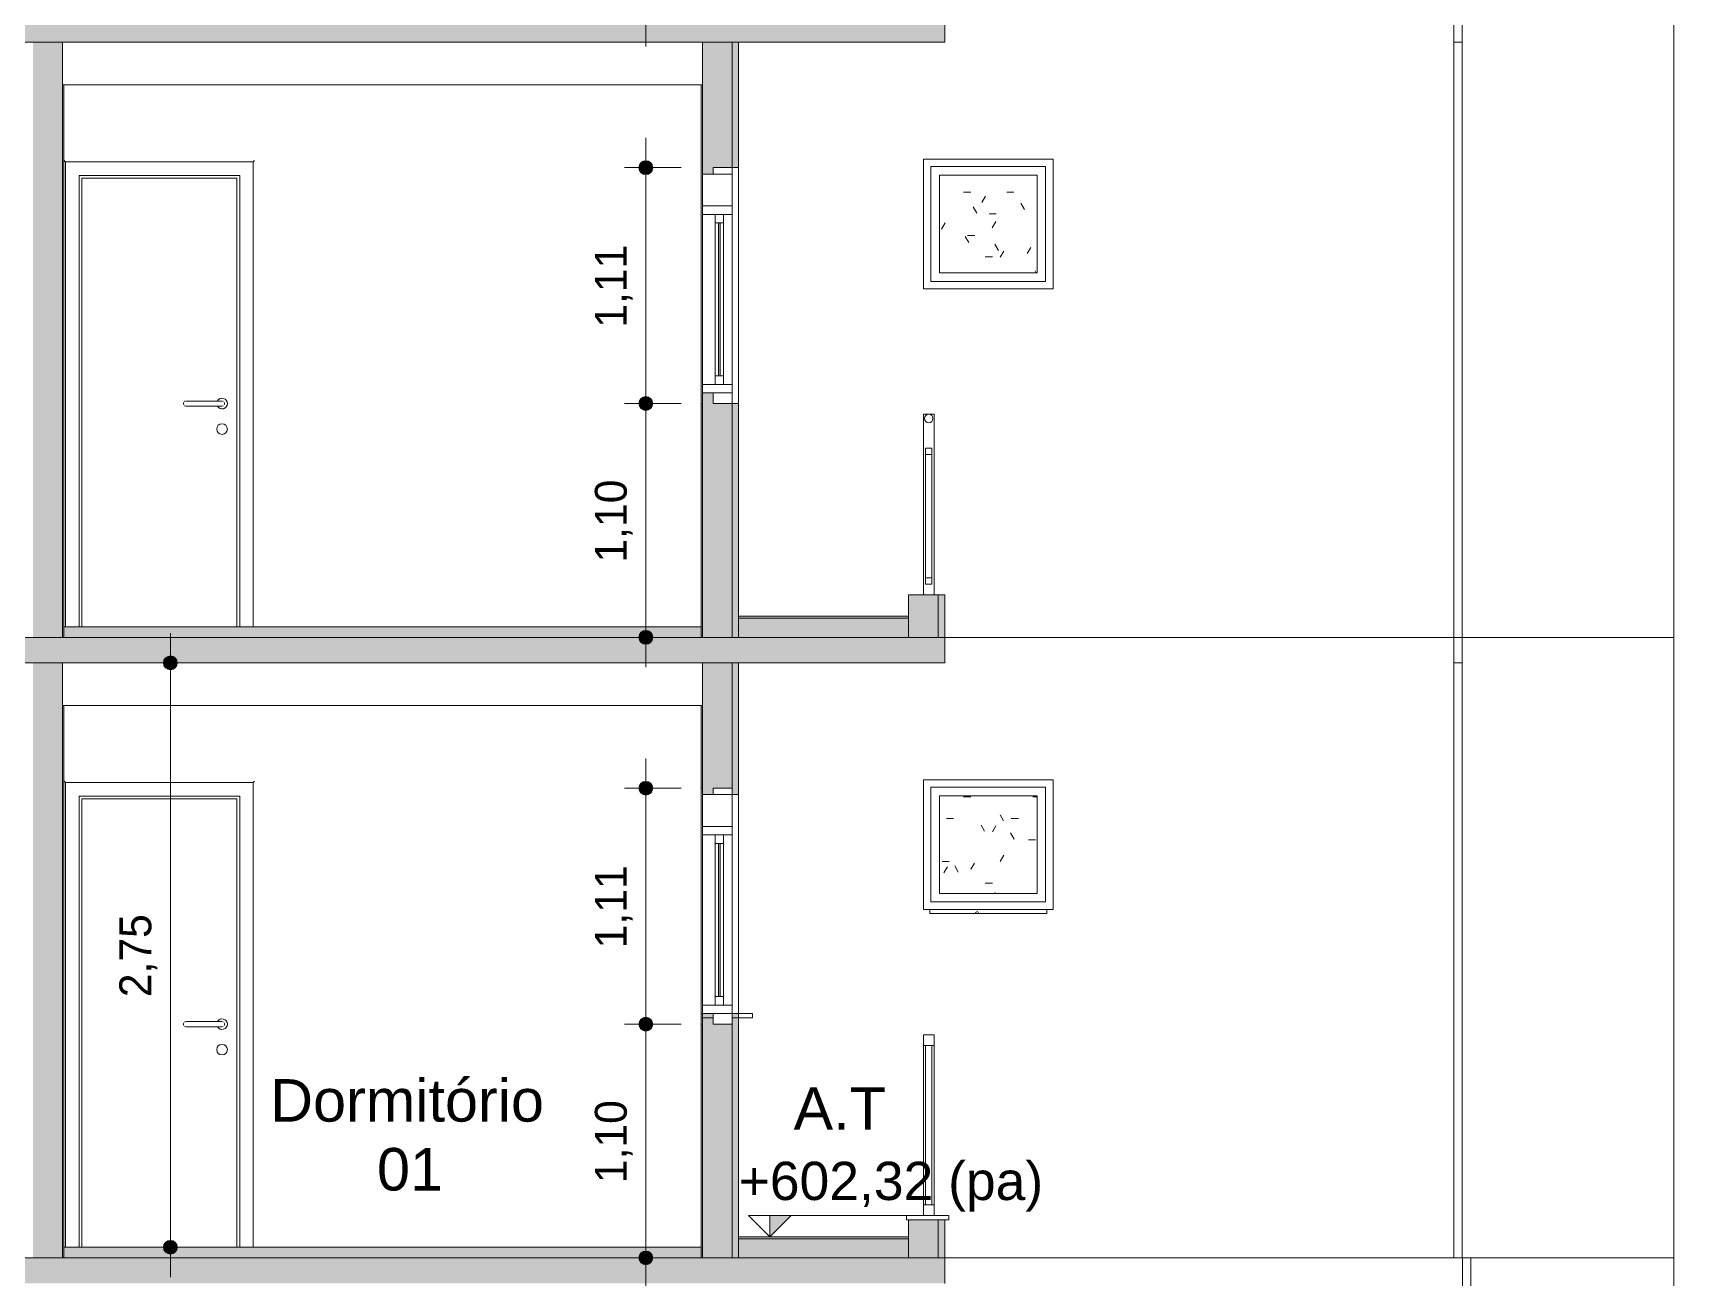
# Model space of a CAD drawing. Header units: metres. Extents: x -96 to 123, y 1 to 648.
# Drawn here: x 85.55 to 93.29, y 602.12 to 607.98 of the extents above; entities that cross this region are included whole.
import ezdxf

# ---------------------------------------------------------------- set-up
doc = ezdxf.new("R2010")
doc.units = ezdxf.units.M
doc.linetypes.add('_Tracejado longo', pattern=[0.014288, 0.009525, -0.004763])
for name, color, linetype, lineweight in [('A-ANNO-DIMS', 7, 'Continuous', 5), ('A-ANNO-DIMS-100', 7, 'Continuous', 5), ('A-AREA-IDEN', 7, 'Continuous', 5), ('A-DETL', 7, 'Continuous', 5), ('A-DETL-GENF', 7, 'Continuous', 5), ('A-DOOR', 7, 'Continuous', 5), ('A-DOOR-FRAM', 7, 'Continuous', 5), ('A-FLOR-CASE', 7, 'Continuous', 5), ('A-FLOR-HRAL', 7, 'Continuous', 5), ('A-FLOR-LEVL', 7, 'Continuous', 5), ('A-FLOR-OTLN', 7, 'Continuous', 5), ('A-FLOR-PATT', 7, 'Continuous', 20), ('A-GLAZ', 7, 'Continuous', 5), ('A-GLAZ-FRAM', 7, 'Continuous', 5), ('A-GLAZ-GLAS', 7, 'Continuous', 5), ('A-WALL', 7, 'Continuous', 5), ('A-WALL-MBNI', 7, 'Continuous', 5), ('A-WALL-PATT', 7, 'Continuous', 20)]:
    doc.layers.add(name, color=color, linetype=linetype, lineweight=lineweight)
doc.styles.add('Arial_1', font='arial.ttf', dxfattribs={"height": 0.2})
doc.styles.add('Arial_2', font='arial.ttf', dxfattribs={"height": 0.18})
doc.styles.add('Century Gothic', font='GOTHIC.TTF', dxfattribs={"height": 0.15})
doc.dimstyles.new('PAA_-_Cota_com_linha_-_metros', dxfattribs={"dimscale": 0.3048, "dimtxt": 0.156625, "dimasz": 0.853018, "dimexe": 0.328084, "dimexo": 0.328084, "dimgap": 0.131234, "dimtad": 1, "dimrnd": 0.01, "dimzin": 0, "dimdsep": 46, "dimtxsty": 'Century Gothic', "dimblk1": 'DOTSMALL', "dimblk2": 'DOTSMALL', "dimsah": 1, "dimcen": 0.09, "dimdle": 0.459318, "dimazin": 0, "dimtfac": 1, "dimtdec": 4, "dimtix": 1, "dimtmove": 0, "dimatfit": 3, "dimfxl": 1, "dimtvp": 1, "dimtolj": 1, "dimtzin": 0, "dimarcsym": 2})
pattern_1 = [(0, (-24.57, 320.824), (0.4064, 0.1016), [0.03353, -0.27127, 0.03353, -0.27127, -1.626]), (0, (-24.57, 320.824), (0.4064, 0.1016), [-0.6096, 0.03353, -0.57607, 0.03353, -0.27127, -0.7112]), (0, (-24.57, 320.824), (0.4064, 0.1016), [-1.524, 0.03353, -0.16967, 0.03353, -0.47447]), (120, (-24.417, 320.875), (-0.29118818, 0.301152724), [0.03353, -0.27127, 0.03353, -0.27127, -1.626]), (120, (-24.417, 320.875), (-0.29118818, 0.301152724), [-0.6096, 0.03353, -0.57607, 0.03353, -0.27127, -0.7112]), (120, (-24.417, 320.875), (-0.29118818, 0.301152724), [-1.524, 0.03353, -0.16967, 0.03353, -0.47447]), (240, (-24.367, 321.078), (-0.11521182, -0.402752724), [0.03353, -0.27127, 0.03353, -0.27127, -1.626]), (240, (-24.367, 321.078), (-0.11521182, -0.402752724), [-0.6096, 0.03353, -0.57607, 0.03353, -0.27127, -0.7112]), (240, (-24.367, 321.078), (-0.11521182, -0.402752724), [-1.524, 0.03353, -0.16967, 0.03353, -0.47447])]

# ---------------------------------------------------------------- blocks, each defined once
blk = doc.blocks.new('LUC-ARQ-001-MOD-EMB_rvt-3-Section 3')
at = {"layer": 'A-WALL'}
for p, q in [((-7.3882, 602.22), (-9.8233, 602.22)), ((-7.3882, 599.3), (-7.3882, 602.22)), ((-6.4232, 602.22), (-7.3482, 602.22)), ((-7.3482, 602.22), (-7.3482, 599.3)), ((-6.4232, 602.22), (-6.3932, 602.22)), ((-6.3932, 602.22), (-6.3932, 599.3))]:
    blk.add_line(p, q, dxfattribs=at)
blk = doc.blocks.new('Janela maxim-ar 1 painel - 61 x 61-V210-Section 3')
at = {"layer": 'A-GLAZ-FRAM', "true_color": 0x808080}
h = blk.add_hatch(dxfattribs=at)
h.set_pattern_fill('FP_15', color=8, style=0, pattern_type=2)
h.set_pattern_definition(pattern_1)
h.paths.add_polyline_path([(-9.8493, 603.935), (-9.3893, 603.935), (-9.3893, 604.395), (-9.8493, 604.395), (-9.8493, 603.9398)])
at = {"layer": 'A-GLAZ-FRAM'}
for p, q in [((-9.8893, 604.435), (-9.8893, 603.895)), ((-9.8893, 604.435), (-9.3493, 604.435)), ((-9.3493, 603.895), (-9.3493, 604.435)), ((-9.8493, 603.935), (-9.8493, 604.395)), ((-9.8493, 604.395), (-9.3893, 604.395)), ((-9.3893, 604.395), (-9.3893, 603.935)), ((-9.8893, 603.895), (-9.3493, 603.895)), ((-9.3893, 603.935), (-9.8493, 603.935))]:
    blk.add_line(p, q, dxfattribs=at)
blk = doc.blocks.new('xok - janela de correr multipla com persiana - 121 x 111-2998288-Section 3')
at = {"layer": 'A-GLAZ', "true_color": 0xe6e6e6}
blk.add_hatch(color=254, dxfattribs=at).paths.add_polyline_path([(-10.8803, 603.45), (-10.8803, 604.17), (-10.8883, 604.17), (-10.8883, 603.45)])
at = {"layer": 'A-GLAZ'}
for p, q in [((-10.9143, 604.43), (-10.9143, 604.4)), ((-10.8243, 604.43), (-10.9143, 604.43)), ((-10.8243, 604.4), (-10.8243, 604.43)), ((-10.9143, 604.4), (-10.8243, 604.4)), ((-10.9143, 603.37), (-10.9143, 603.32)), ((-10.8243, 603.37), (-10.9143, 603.37)), ((-10.8243, 603.32), (-10.8243, 603.37)), ((-10.9143, 603.32), (-10.8243, 603.32))]:
    blk.add_line(p, q, dxfattribs=at)
at = {"layer": 'A-GLAZ-FRAM'}
for p, q in [((-10.9143, 604.4), (-10.9643, 604.4)), ((-10.9643, 604.4), (-10.9643, 604.25)), ((-10.8243, 604.25), (-10.8243, 604.4)), ((-10.8243, 604.25), (-10.9643, 604.25)), ((-10.9643, 604.25), (-10.9643, 604.21)), ((-10.9643, 604.25), (-10.8243, 604.25)), ((-10.9643, 604.21), (-10.8243, 604.21)), ((-10.9643, 604.21), (-10.9643, 603.41)), ((-10.8643, 604.21), (-10.9043, 604.21)), ((-10.9043, 604.21), (-10.9043, 604.17)), ((-10.8643, 604.17), (-10.8643, 604.21)), ((-10.8243, 604.21), (-10.8243, 604.25)), ((-10.8243, 604.21), (-10.8243, 603.41)), ((-10.9043, 604.17), (-10.8643, 604.17)), ((-10.9043, 603.45), (-10.9043, 604.17)), ((-10.8643, 604.17), (-10.8643, 603.45)), ((-10.8643, 603.45), (-10.9043, 603.45)), ((-10.9043, 603.45), (-10.9043, 603.41)), ((-10.8643, 603.41), (-10.8643, 603.45)), ((-10.8243, 603.41), (-10.9643, 603.41)), ((-10.9643, 603.41), (-10.9643, 603.37)), ((-10.9643, 603.37), (-10.9143, 603.37)), ((-10.9043, 603.41), (-10.8643, 603.41)), ((-10.8243, 603.37), (-10.8243, 603.41))]:
    blk.add_line(p, q, dxfattribs=at)
at = {"layer": 'A-GLAZ-GLAS'}
for p, q in [((-10.8803, 604.17), (-10.8883, 604.17)), ((-10.8883, 604.17), (-10.8883, 603.45)), ((-10.8803, 603.45), (-10.8803, 604.17)), ((-10.8883, 603.45), (-10.8803, 603.45))]:
    blk.add_line(p, q, dxfattribs=at)
blk = doc.blocks.new('Porta Abrir Madeira - 72 x 215-2163918-Section 3')
at = {"layer": 'A-DOOR'}
for p, q in [((-13.9613, 604.457), (-13.9673, 604.463)), ((-13.0773, 604.457), (-13.9613, 604.457)), ((-13.9613, 602.27), (-13.9613, 604.457)), ((-13.0713, 604.463), (-13.0773, 604.457)), ((-13.0773, 602.27), (-13.0773, 604.457)), ((-13.8973, 602.27), (-13.8973, 604.393)), ((-13.8973, 604.393), (-13.1413, 604.393)), ((-13.8843, 604.38), (-13.1543, 604.38)), ((-13.8843, 604.38), (-13.8843, 602.27)), ((-13.1543, 604.38), (-13.1543, 602.27)), ((-13.1413, 604.393), (-13.1413, 602.27)), ((-13.2393, 603.332), (-13.3793, 603.332)), ((-13.3793, 603.308), (-13.2393, 603.308))]:
    blk.add_line(p, q, dxfattribs=at)
at = {"layer": 'A-DOOR', "flags": 128}
for points in [[(-13.3793, 603.332), (-13.3799, 603.332), (-13.3805, 603.332), (-13.3811, 603.332), (-13.3817, 603.332), (-13.3823, 603.332), (-13.3829, 603.332), (-13.3835, 603.332), (-13.3841, 603.332), (-13.3846, 603.332), (-13.3852, 603.332), (-13.3857, 603.332), (-13.3863, 603.332), (-13.3868, 603.332), (-13.3873, 603.332), (-13.3878, 603.332), (-13.3883, 603.332), (-13.3888, 603.332), (-13.3892, 603.332), (-13.3897, 603.332), (-13.3901, 603.332), (-13.3905, 603.332), (-13.3909, 603.332), (-13.3913, 603.332), (-13.3916, 603.332), (-13.392, 603.332), (-13.3923, 603.332), (-13.3926, 603.332), (-13.3929, 603.332), (-13.3931, 603.332), (-13.3933, 603.332), (-13.3935, 603.332), (-13.3937, 603.332), (-13.3939, 603.332), (-13.394, 603.332), (-13.3941, 603.332), (-13.3942, 603.332), (-13.3943, 603.332), (-13.3943, 603.332), (-13.3943, 603.332)], [(-13.3943, 603.308), (-13.3943, 603.308), (-13.3943, 603.308), (-13.3942, 603.308), (-13.3942, 603.308), (-13.394, 603.308), (-13.3939, 603.308), (-13.3938, 603.308), (-13.3936, 603.308), (-13.3934, 603.308), (-13.3932, 603.308), (-13.3929, 603.308), (-13.3927, 603.308), (-13.3924, 603.308), (-13.3921, 603.308), (-13.3917, 603.308), (-13.3914, 603.308), (-13.391, 603.308), (-13.3906, 603.308), (-13.3902, 603.308), (-13.3898, 603.308), (-13.3894, 603.308), (-13.3889, 603.308), (-13.3884, 603.308), (-13.388, 603.308), (-13.3875, 603.308), (-13.3869, 603.308), (-13.3864, 603.308), (-13.3859, 603.308), (-13.3853, 603.308), (-13.3848, 603.308), (-13.3842, 603.308), (-13.3836, 603.308), (-13.3831, 603.308), (-13.3825, 603.308), (-13.3819, 603.308), (-13.3813, 603.308), (-13.3807, 603.308), (-13.3801, 603.308), (-13.3795, 603.308), (-13.3793, 603.308)], [(-13.2243, 603.332), (-13.2244, 603.332), (-13.2244, 603.332), (-13.2245, 603.332), (-13.2245, 603.332), (-13.2246, 603.332), (-13.2248, 603.332), (-13.2249, 603.332), (-13.2251, 603.332), (-13.2253, 603.332), (-13.2255, 603.332), (-13.2258, 603.332), (-13.226, 603.332), (-13.2263, 603.332), (-13.2266, 603.332), (-13.227, 603.332), (-13.2273, 603.332), (-13.2277, 603.332), (-13.2281, 603.332), (-13.2285, 603.332), (-13.2289, 603.332), (-13.2293, 603.332), (-13.2298, 603.332), (-13.2303, 603.332), (-13.2307, 603.332), (-13.2312, 603.332), (-13.2318, 603.332), (-13.2323, 603.332), (-13.2328, 603.332), (-13.2334, 603.332), (-13.2339, 603.332), (-13.2345, 603.332), (-13.235, 603.332), (-13.2356, 603.332), (-13.2362, 603.332), (-13.2368, 603.332), (-13.2374, 603.332), (-13.238, 603.332), (-13.2386, 603.332), (-13.2392, 603.332), (-13.2393, 603.332)], [(-13.2393, 603.308), (-13.2387, 603.308), (-13.2381, 603.308), (-13.2376, 603.308), (-13.237, 603.308), (-13.2364, 603.308), (-13.2358, 603.308), (-13.2352, 603.308), (-13.2346, 603.308), (-13.2341, 603.308), (-13.2335, 603.308), (-13.233, 603.308), (-13.2324, 603.308), (-13.2319, 603.308), (-13.2314, 603.308), (-13.2309, 603.308), (-13.2304, 603.308), (-13.2299, 603.308), (-13.2295, 603.308), (-13.229, 603.308), (-13.2286, 603.308), (-13.2282, 603.308), (-13.2278, 603.308), (-13.2274, 603.308), (-13.2271, 603.308), (-13.2267, 603.308), (-13.2264, 603.308), (-13.2261, 603.308), (-13.2258, 603.308), (-13.2256, 603.308), (-13.2254, 603.308), (-13.2252, 603.308), (-13.225, 603.308), (-13.2248, 603.308), (-13.2247, 603.308), (-13.2246, 603.308), (-13.2245, 603.308), (-13.2244, 603.308), (-13.2244, 603.308), (-13.2243, 603.308)]]:
    blk.add_lwpolyline(points, dxfattribs=at)
at = {"layer": 'A-DOOR'}
for centre, radius, start, end in [((-13.2243, 603.32), 0.025, 0, 150), ((-13.3943, 603.32), 0.012, 150, 180), ((-13.3943, 603.32), 0.012, 180, 210), ((-13.3943, 603.32), 0.012, 105, 120), ((-13.3943, 603.32), 0.012, 240, 255), ((-13.2243, 603.32), 0.025, 210, 0), ((-13.2243, 603.32), 0.012, 60, 75), ((-13.2243, 603.32), 0.012, 285, 300), ((-13.2243, 603.32), 0.012, 0, 30), ((-13.2243, 603.32), 0.012, 330, 0), ((-13.2243, 603.2), 0.025, 0, 180), ((-13.2243, 603.2), 0.025, 180, 0)]:
    blk.add_arc(centre, radius, start, end, dxfattribs=at)
at = {"layer": 'A-DOOR-FRAM'}
for p, q in [((-13.8843, 602.27), (-13.8843, 604.38)), ((-13.8843, 604.38), (-13.1543, 604.38)), ((-13.1543, 604.38), (-13.1543, 602.27))]:
    blk.add_line(p, q, dxfattribs=at)
blk = doc.blocks.new('Railing - 20mm-V215-Section 3')
at = {"layer": 'A-FLOR-HRAL'}
for p, q in [((-9.9243, 603.2701), (-9.8743, 603.2701)), ((-9.9243, 602.47), (-9.9243, 603.22)), ((-9.8743, 602.47), (-9.8743, 603.22))]:
    blk.add_line(p, q, dxfattribs=at)
blk = doc.blocks.new('Railing - 20mm-891507-Section 3')
at = {"layer": 'A-FLOR-HRAL'}
for p, q in [((-39.8032, 599.55), (-39.8032, 600.3)), ((-39.7732, 599.55), (-39.7732, 600.3))]:
    blk.add_line(p, q, dxfattribs=at)
blk = doc.blocks.new('Railing - Railing-2994068-Section 3')
at = {"layer": 'A-FLOR-HRAL'}
for p, q in [((-9.8743, 603.27), (-9.9243, 603.27)), ((-9.9243, 603.27), (-9.9243, 603.22)), ((-9.8743, 603.22), (-9.8743, 603.27)), ((-9.9243, 603.22), (-9.8743, 603.22)), ((-9.8743, 602.47), (-9.9243, 602.47)), ((-9.9243, 602.47), (-9.9243, 602.42)), ((-9.9243, 602.42), (-9.8743, 602.42)), ((-9.8743, 602.42), (-9.8743, 602.47))]:
    blk.add_line(p, q, dxfattribs=at)
blk.add_blockref('Railing - 20mm-V215-Section 3', (0, 0))
at = {"extrusion": (0, 0, -1), "zscale": -1}
blk.add_blockref('Railing - 20mm-891507-Section 3', (49.6875, 2.92), dxfattribs=at)
blk = doc.blocks.new('Janela maxim-ar 1 painel - 61 x 61-V233-Section 3')
at = {"layer": 'A-GLAZ-FRAM', "true_color": 0x808080}
h = blk.add_hatch(dxfattribs=at)
h.set_pattern_fill('FP_15', color=8, style=0, pattern_type=2)
h.set_pattern_definition(pattern_1)
h.paths.add_polyline_path([(-9.7643, 606.855), (-9.3893, 606.855), (-9.3893, 607.315), (-9.8493, 607.315), (-9.8493, 606.855)])
at = {"layer": 'A-GLAZ-FRAM'}
for p, q in [((-9.8893, 607.355), (-9.8893, 606.815)), ((-9.8893, 607.355), (-9.3493, 607.355)), ((-9.8493, 606.855), (-9.8493, 607.315)), ((-9.8493, 607.315), (-9.3893, 607.315)), ((-9.3893, 607.315), (-9.3893, 606.855)), ((-9.3493, 606.815), (-9.3493, 607.355)), ((-9.3893, 606.855), (-9.8493, 606.855)), ((-9.8893, 606.815), (-9.3493, 606.815))]:
    blk.add_line(p, q, dxfattribs=at)
blk = doc.blocks.new('Porta Abrir Madeira - 72 x 215-V235-Section 3')
at = {"layer": 'A-DOOR'}
for p, q in [((-13.9613, 607.377), (-13.9673, 607.383)), ((-13.0773, 607.377), (-13.9613, 607.377)), ((-13.9613, 605.19), (-13.9613, 607.377)), ((-13.0713, 607.383), (-13.0773, 607.377)), ((-13.0773, 605.19), (-13.0773, 607.377)), ((-13.8973, 605.19), (-13.8973, 607.313)), ((-13.8973, 607.313), (-13.1413, 607.313)), ((-13.8843, 607.3), (-13.1543, 607.3)), ((-13.8843, 607.3), (-13.8843, 605.19)), ((-13.1543, 607.3), (-13.1543, 605.19)), ((-13.1413, 607.313), (-13.1413, 605.19)), ((-13.2393, 606.252), (-13.3793, 606.252)), ((-13.3793, 606.228), (-13.2393, 606.228))]:
    blk.add_line(p, q, dxfattribs=at)
at = {"layer": 'A-DOOR', "flags": 128}
for points in [[(-13.3793, 606.252), (-13.3799, 606.252), (-13.3805, 606.252), (-13.3811, 606.252), (-13.3817, 606.252), (-13.3823, 606.252), (-13.3829, 606.252), (-13.3835, 606.252), (-13.3841, 606.252), (-13.3846, 606.252), (-13.3852, 606.252), (-13.3857, 606.252), (-13.3863, 606.252), (-13.3868, 606.252), (-13.3873, 606.252), (-13.3878, 606.252), (-13.3883, 606.252), (-13.3888, 606.252), (-13.3892, 606.252), (-13.3897, 606.252), (-13.3901, 606.252), (-13.3905, 606.252), (-13.3909, 606.252), (-13.3913, 606.252), (-13.3916, 606.252), (-13.392, 606.252), (-13.3923, 606.252), (-13.3926, 606.252), (-13.3929, 606.252), (-13.3931, 606.252), (-13.3933, 606.252), (-13.3935, 606.252), (-13.3937, 606.252), (-13.3939, 606.252), (-13.394, 606.252), (-13.3941, 606.252), (-13.3942, 606.252), (-13.3943, 606.252), (-13.3943, 606.252), (-13.3943, 606.252)], [(-13.3943, 606.228), (-13.3943, 606.228), (-13.3943, 606.228), (-13.3942, 606.228), (-13.3942, 606.228), (-13.394, 606.228), (-13.3939, 606.228), (-13.3938, 606.228), (-13.3936, 606.228), (-13.3934, 606.228), (-13.3932, 606.228), (-13.3929, 606.228), (-13.3927, 606.228), (-13.3924, 606.228), (-13.3921, 606.228), (-13.3917, 606.228), (-13.3914, 606.228), (-13.391, 606.228), (-13.3906, 606.228), (-13.3902, 606.228), (-13.3898, 606.228), (-13.3894, 606.228), (-13.3889, 606.228), (-13.3884, 606.228), (-13.388, 606.228), (-13.3875, 606.228), (-13.3869, 606.228), (-13.3864, 606.228), (-13.3859, 606.228), (-13.3853, 606.228), (-13.3848, 606.228), (-13.3842, 606.228), (-13.3836, 606.228), (-13.3831, 606.228), (-13.3825, 606.228), (-13.3819, 606.228), (-13.3813, 606.228), (-13.3807, 606.228), (-13.3801, 606.228), (-13.3795, 606.228), (-13.3793, 606.228)], [(-13.2243, 606.252), (-13.2244, 606.252), (-13.2244, 606.252), (-13.2245, 606.252), (-13.2245, 606.252), (-13.2246, 606.252), (-13.2248, 606.252), (-13.2249, 606.252), (-13.2251, 606.252), (-13.2253, 606.252), (-13.2255, 606.252), (-13.2258, 606.252), (-13.226, 606.252), (-13.2263, 606.252), (-13.2266, 606.252), (-13.227, 606.252), (-13.2273, 606.252), (-13.2277, 606.252), (-13.2281, 606.252), (-13.2285, 606.252), (-13.2289, 606.252), (-13.2293, 606.252), (-13.2298, 606.252), (-13.2303, 606.252), (-13.2307, 606.252), (-13.2312, 606.252), (-13.2318, 606.252), (-13.2323, 606.252), (-13.2328, 606.252), (-13.2334, 606.252), (-13.2339, 606.252), (-13.2345, 606.252), (-13.235, 606.252), (-13.2356, 606.252), (-13.2362, 606.252), (-13.2368, 606.252), (-13.2374, 606.252), (-13.238, 606.252), (-13.2386, 606.252), (-13.2392, 606.252), (-13.2393, 606.252)], [(-13.2393, 606.228), (-13.2387, 606.228), (-13.2381, 606.228), (-13.2376, 606.228), (-13.237, 606.228), (-13.2364, 606.228), (-13.2358, 606.228), (-13.2352, 606.228), (-13.2346, 606.228), (-13.2341, 606.228), (-13.2335, 606.228), (-13.233, 606.228), (-13.2324, 606.228), (-13.2319, 606.228), (-13.2314, 606.228), (-13.2309, 606.228), (-13.2304, 606.228), (-13.2299, 606.228), (-13.2295, 606.228), (-13.229, 606.228), (-13.2286, 606.228), (-13.2282, 606.228), (-13.2278, 606.228), (-13.2274, 606.228), (-13.2271, 606.228), (-13.2267, 606.228), (-13.2264, 606.228), (-13.2261, 606.228), (-13.2258, 606.228), (-13.2256, 606.228), (-13.2254, 606.228), (-13.2252, 606.228), (-13.225, 606.228), (-13.2248, 606.228), (-13.2247, 606.228), (-13.2246, 606.228), (-13.2245, 606.228), (-13.2244, 606.228), (-13.2244, 606.228), (-13.2243, 606.228)]]:
    blk.add_lwpolyline(points, dxfattribs=at)
at = {"layer": 'A-DOOR'}
for centre, radius, start, end in [((-13.3943, 606.24), 0.012, 150, 180), ((-13.3943, 606.24), 0.012, 180, 210), ((-13.3943, 606.24), 0.012, 105, 120), ((-13.3943, 606.24), 0.012, 240, 255), ((-13.2243, 606.24), 0.025, 0, 150), ((-13.2243, 606.24), 0.025, 210, 0), ((-13.2243, 606.24), 0.012, 60, 75), ((-13.2243, 606.24), 0.012, 285, 300), ((-13.2243, 606.24), 0.012, 0, 30), ((-13.2243, 606.24), 0.012, 330, 0), ((-13.2243, 606.12), 0.025, 0, 180), ((-13.2243, 606.12), 0.025, 180, 0)]:
    blk.add_arc(centre, radius, start, end, dxfattribs=at)
at = {"layer": 'A-DOOR-FRAM'}
for p, q in [((-13.8843, 605.19), (-13.8843, 607.3)), ((-13.8843, 607.3), (-13.1543, 607.3)), ((-13.1543, 607.3), (-13.1543, 605.19))]:
    blk.add_line(p, q, dxfattribs=at)
blk = doc.blocks.new('Railing - 20mm-V216-Section 3')
at = {"layer": 'A-FLOR-HRAL'}
for p, q in [((-9.9243, 638.3101), (-9.8743, 638.3101)), ((-9.9243, 637.46), (-9.9243, 638.3101)), ((-9.8743, 637.46), (-9.8743, 638.3101))]:
    blk.add_line(p, q, dxfattribs=at)
blk = doc.blocks.new('Railing - 20mm-3033495-Section 3')
at = {"layer": 'A-FLOR-HRAL'}
for p, q in [((-9.9143, 637.54), (-9.9143, 638.12)), ((-9.8843, 637.54), (-9.8843, 638.12))]:
    blk.add_line(p, q, dxfattribs=at)
blk = doc.blocks.new('Railing - Railing-2386524-Section 3')
at = {"layer": 'A-FLOR-HRAL'}
for p, q in [((-9.8843, 606.03), (-9.9143, 606.03)), ((-9.9143, 606.03), (-9.9143, 606)), ((-9.9143, 606), (-9.8843, 606)), ((-9.8843, 606), (-9.8843, 606.03)), ((-9.8843, 605.42), (-9.9143, 605.42)), ((-9.9143, 605.42), (-9.9143, 605.39)), ((-9.9143, 605.39), (-9.8843, 605.39)), ((-9.8843, 605.39), (-9.8843, 605.42))]:
    blk.add_line(p, q, dxfattribs=at)
for start, end in [(0, 180), (180, 0)]:
    blk.add_arc((-9.8993, 606.17), 0.02, start, end, dxfattribs=at)
for name in ['Railing - 20mm-V216-Section 3', 'Railing - 20mm-3033495-Section 3']:
    blk.add_blockref(name, (0, -32.12))
blk = doc.blocks.new('LUC-ARQ-001-MOD-TOR_rvt-5-Section 3')
at = {"layer": 'A-FLOR-CASE', "true_color": 0xbbbbbb}
h = blk.add_hatch(dxfattribs=at)
h.set_pattern_fill('FP_17', color=9, style=0, pattern_type=2)
h.set_pattern_definition([(45, (-24.519, 320.875), (0, 0.21552615), [0.00718, -0.10417, 0.00335, -0.10082]), (45, (-24.507, 320.87), (0, 0.21552615), [0.00718, -0.10417, 0.00335, -0.10082]), (337.5, (-24.514, 320.88), (1.66e-06, -0.21552662), [0.0127, -0.07613, 0.00335, -0.07264]), (337.5, (-24.519, 320.875), (1.66e-06, -0.21552662), [0.0127, -0.07613, 0.00335, -0.07264]), (60, (-24.57, 320.824), (-0.10160315, 0.17597818), [0.00953, -0.09684, 0.00335, -0.09348]), (120, (-24.57, 320.824), (-0.20320315, -1.82e-06), [0.00953, -0.09684, 0.00335, -0.09348]), (0, (-24.575, 320.833), (0.1016, 0.17598), [0.00953, -0.09684, 0.00335, -0.09348])])
h.paths.add_polyline_path([(-9.4263, 603.84), (-9.3443, 603.84), (-9.3443, 603.86), (-9.8943, 603.86), (-9.8943, 603.84), (-9.6458, 603.84)])
at = {"layer": 'A-FLOR-OTLN', "true_color": 0x808080}
for points in [[(-10.7466, 605.23), (-9.9943, 605.23), (-9.9943, 605.24), (-10.7943, 605.24), (-10.7943, 605.23), (-10.7749, 605.23)], [(-13.9243, 605.14), (-10.9693, 605.14), (-10.9693, 605.19), (-13.9693, 605.19), (-13.9693, 605.14)], [(-13.9243, 602.22), (-10.9693, 602.22), (-10.9693, 602.27), (-13.9693, 602.27), (-13.9693, 602.22)], [(-10.7431, 602.31), (-9.9943, 602.31), (-9.9943, 602.32), (-10.7943, 602.32), (-10.7943, 602.31), (-10.7466, 602.31)]]:
    blk.add_hatch(color=8, dxfattribs=at).paths.add_polyline_path(points)
at = {"layer": 'A-FLOR-PATT', "lineweight": 5, "true_color": 0x808080}
for points in [[(-10.7431, 605.14), (-9.9943, 605.14), (-9.9943, 605.23), (-10.7943, 605.23), (-10.7943, 605.14)], [(-10.7943, 602.22), (-9.9943, 602.22), (-9.9943, 602.31), (-10.7943, 602.31), (-10.7943, 602.2208)]]:
    blk.add_hatch(color=8, dxfattribs=at).paths.add_polyline_path(points)
at = {"layer": 'A-WALL', "true_color": 0xffbb77}
h = blk.add_hatch(color=31, dxfattribs=at)
h.paths.add_polyline_path([(-10.8093, 605.14), (-10.7943, 605.14), (-10.7943, 606.24), (-10.8243, 606.2391), (-10.8243, 605.14)])
h.paths.add_polyline_path([(-10.7943, 607.35), (-10.7943, 607.94), (-10.8243, 607.94), (-10.8243, 607.35), (-10.8093, 607.35)])
for points in [[(-13.9693, 605.14), (-13.9693, 607.74), (-13.9743, 607.74), (-13.9743, 605.14)], [(-10.9643, 605.14), (-10.9643, 606.24), (-10.9693, 606.24), (-10.9693, 605.14), (-10.9643, 605.14)], [(-9.8243, 605.14), (-9.8243, 605.34), (-9.8543, 605.34), (-9.8543, 605.14)], [(-13.9733, 602.22), (-13.9693, 602.2203), (-13.9693, 604.82), (-13.9743, 604.82), (-13.9743, 602.22)], [(-10.9693, 604.43), (-10.9643, 604.43), (-10.9643, 604.82), (-10.9693, 604.8191), (-10.9693, 604.6761)], [(-10.9643, 602.22), (-10.9643, 602.22), (-10.9643, 603.32), (-10.9693, 603.32), (-10.9693, 602.22)], [(-9.8243, 602.22), (-9.8243, 602.4), (-9.8543, 602.4), (-9.8543, 602.22)]]:
    blk.add_hatch(color=31, dxfattribs=at).paths.add_polyline_path(points)
h = blk.add_hatch(color=31, dxfattribs=at)
h.paths.add_polyline_path([(-10.8233, 602.22), (-10.7943, 602.22), (-10.7943, 603.37), (-10.8243, 603.369), (-10.8243, 602.22)])
h.paths.add_polyline_path([(-10.8243, 604.4), (-10.7943, 604.4), (-10.7943, 605.02), (-10.8243, 605.02), (-10.8243, 604.43)])
at = {"layer": 'A-WALL-PATT', "lineweight": 5, "true_color": 0xffbb77}
for points in [[(-14.0351, 605.14), (-13.9743, 605.1409), (-13.9743, 607.94), (-14.1143, 607.94), (-14.1143, 605.14)], [(-9.8653, 605.14), (-9.8543, 605.14), (-9.8543, 605.34), (-9.9943, 605.34), (-9.9943, 605.14)], [(-14.0351, 602.22), (-13.9743, 602.22), (-13.9743, 605.02), (-14.1143, 605.02), (-14.1133, 602.22)], [(-9.8543, 602.22), (-9.8543, 602.4), (-9.9943, 602.4), (-9.9943, 602.22), (-9.8653, 602.22)]]:
    blk.add_hatch(color=31, dxfattribs=at).paths.add_polyline_path(points)
h = blk.add_hatch(color=31, dxfattribs=at)
h.paths.add_polyline_path([(-10.9643, 605.14), (-10.8243, 605.14), (-10.8243, 606.24), (-10.9143, 606.24), (-10.9143, 606.29), (-10.9643, 606.29), (-10.9643, 605.1579)])
h.paths.add_polyline_path([(-10.9643, 607.32), (-10.9143, 607.32), (-10.9143, 607.35), (-10.8243, 607.35), (-10.8243, 607.94), (-10.9643, 607.94), (-10.9643, 607.5967)])
h = blk.add_hatch(color=31, dxfattribs=at)
h.paths.add_polyline_path([(-10.9633, 602.22), (-10.8243, 602.22), (-10.8243, 603.32), (-10.9143, 603.32), (-10.9143, 603.37), (-10.9643, 603.37), (-10.9643, 602.22)])
h.paths.add_polyline_path([(-10.9143, 604.4), (-10.9143, 604.43), (-10.8243, 604.43), (-10.8243, 605.02), (-10.9643, 605.02), (-10.9643, 604.4), (-10.9626, 604.4)])
at = {"layer": 'A-FLOR-CASE'}
for p, q in [((-9.8943, 603.86), (-9.3443, 603.86)), ((-9.8943, 603.86), (-9.8943, 603.84)), ((-9.3443, 603.84), (-9.8943, 603.84)), ((-9.3443, 603.86), (-9.3443, 603.84))]:
    blk.add_line(p, q, dxfattribs=at)
at = {"layer": 'A-FLOR-CASE', "lineweight": 9}
for p, q in [((-10.9143, 603.37), (-10.9693, 603.37)), ((-10.9693, 603.37), (-10.9693, 603.35)), ((-10.9693, 603.35), (-10.9143, 603.35)), ((-10.7293, 603.37), (-10.8243, 603.37)), ((-10.8243, 603.35), (-10.7293, 603.35)), ((-10.7293, 603.35), (-10.7293, 603.37))]:
    blk.add_line(p, q, dxfattribs=at)
at = {"layer": 'A-FLOR-OTLN'}
for p, q in [((-7.3893, 607.94), (-7.4293, 607.94)), ((-10.7943, 605.23), (-10.7943, 605.14)), ((-9.9943, 605.23), (-10.7943, 605.23)), ((-10.7943, 605.23), (-10.7943, 605.14)), ((-9.9943, 605.23), (-10.7943, 605.23)), ((-9.9943, 605.14), (-9.9943, 605.23)), ((-9.9943, 605.14), (-9.9943, 605.23)), ((-7.4293, 605.14), (-7.3893, 605.14)), ((-7.3893, 605.02), (-7.4293, 605.02)), ((-10.7943, 602.31), (-10.7943, 602.22)), ((-9.9943, 602.31), (-10.7943, 602.31)), ((-10.7943, 602.31), (-10.7943, 602.22)), ((-9.9943, 602.31), (-10.7943, 602.31)), ((-9.9943, 602.22), (-9.9943, 602.31)), ((-9.9943, 602.22), (-9.9943, 602.31))]:
    blk.add_line(p, q, dxfattribs=at)
at = {"layer": 'A-FLOR-OTLN', "color": 8, "true_color": 0x808080}
for p, q in [((-9.9943, 605.24), (-10.7943, 605.24)), ((-10.7943, 605.24), (-10.7943, 605.23)), ((-9.9943, 605.24), (-10.7943, 605.24)), ((-10.7943, 605.24), (-10.7943, 605.23)), ((-9.9943, 605.23), (-9.9943, 605.24)), ((-9.9943, 605.23), (-9.9943, 605.24)), ((-9.9943, 602.32), (-10.7943, 602.32)), ((-10.7943, 602.32), (-10.7943, 602.31)), ((-9.9943, 602.32), (-10.7943, 602.32)), ((-10.7943, 602.32), (-10.7943, 602.31)), ((-9.9943, 602.31), (-9.9943, 602.32)), ((-9.9943, 602.31), (-9.9943, 602.32))]:
    blk.add_line(p, q, dxfattribs=at)
at = {"layer": 'A-FLOR-OTLN', "lineweight": 20}
for p, q in [((-10.9693, 605.19), (-13.9693, 605.19)), ((-13.9693, 605.19), (-13.9693, 605.14)), ((-10.9693, 605.14), (-10.9693, 605.19)), ((-10.9693, 602.27), (-13.9693, 602.27)), ((-13.9693, 602.27), (-13.9693, 602.22)), ((-10.9693, 602.22), (-10.9693, 602.27))]:
    blk.add_line(p, q, dxfattribs=at)
at = {"layer": 'A-WALL'}
for p, q in [((-7.4293, 605.14), (-7.4293, 608.06)), ((-7.3893, 608.06), (-7.3893, 605.14)), ((-6.3943, 608.06), (-6.3943, 605.14)), ((-13.9243, 607.74), (-13.9693, 607.74)), ((-13.1143, 607.74), (-13.9243, 607.74)), ((-10.9693, 607.74), (-13.1143, 607.74)), ((-10.9693, 606.24), (-10.9693, 607.74)), ((-10.9693, 607.74), (-10.9643, 607.74)), ((-9.9243, 607.39), (-9.3143, 607.39)), ((-9.9243, 606.78), (-9.9243, 607.39)), ((-9.3143, 607.39), (-9.3143, 606.78)), ((-10.7943, 607.35), (-10.7943, 606.24)), ((-9.3143, 606.78), (-9.9243, 606.78)), ((-7.4293, 605.14), (-9.8233, 605.14)), ((-9.8233, 605.14), (-7.4293, 605.14)), ((-7.4293, 602.22), (-7.4293, 605.14)), ((-6.4243, 605.14), (-7.3893, 605.14)), ((-7.3893, 605.14), (-7.3893, 602.22)), ((-7.3893, 605.14), (-6.4243, 605.14)), ((-6.4243, 605.14), (-6.3943, 605.14)), ((-6.3943, 605.14), (-6.4243, 605.14)), ((-6.3943, 605.14), (-6.3943, 602.22)), ((-13.9243, 604.82), (-13.9693, 604.82)), ((-13.1143, 604.82), (-13.9243, 604.82)), ((-10.9693, 604.82), (-13.1143, 604.82)), ((-10.9693, 603.37), (-10.9693, 604.43)), ((-9.9243, 604.47), (-9.3143, 604.47)), ((-9.9243, 603.86), (-9.9243, 604.47)), ((-9.3143, 604.47), (-9.3143, 603.86)), ((-10.7943, 604.4), (-10.7943, 603.37)), ((-9.8943, 603.86), (-9.9243, 603.86)), ((-9.3143, 603.86), (-9.3443, 603.86)), ((-10.9693, 603.32), (-10.9693, 603.35)), ((-9.8543, 602.4), (-9.9943, 602.4)), ((-9.8243, 602.4), (-9.8543, 602.4)), ((-7.3882, 602.22), (-7.3482, 602.22))]:
    blk.add_line(p, q, dxfattribs=at)
at = {"layer": 'A-WALL', "lineweight": 20}
for p, q in [((-13.9743, 605.14), (-13.9743, 607.94)), ((-10.9643, 607.94), (-10.9643, 607.32)), ((-10.8243, 607.35), (-10.8243, 607.94)), ((-10.8243, 607.94), (-10.8243, 607.35)), ((-10.7943, 607.35), (-10.7943, 607.94)), ((-13.9743, 607.74), (-13.9743, 605.14)), ((-13.9693, 607.74), (-13.9743, 607.74)), ((-13.9693, 605.14), (-13.9693, 607.74)), ((-10.9643, 607.32), (-10.9143, 607.32)), ((-10.8243, 607.35), (-10.7943, 607.35)), ((-10.9643, 606.29), (-10.9643, 605.14)), ((-10.9143, 606.29), (-10.9643, 606.29)), ((-10.9643, 606.24), (-10.9693, 606.24)), ((-10.9693, 606.24), (-10.9693, 605.14)), ((-10.9643, 605.14), (-10.9643, 606.24)), ((-10.8243, 605.14), (-10.8243, 606.24)), ((-10.8243, 606.24), (-10.8243, 605.14)), ((-10.7943, 606.24), (-10.8243, 606.24)), ((-10.7943, 605.14), (-10.7943, 606.24)), ((-9.8543, 605.34), (-9.9943, 605.34)), ((-9.9943, 605.34), (-9.9943, 605.14)), ((-9.8543, 605.14), (-9.8543, 605.34)), ((-9.8243, 605.34), (-9.8543, 605.34)), ((-9.8543, 605.34), (-9.8543, 605.14)), ((-9.8243, 605.14), (-9.8243, 605.34)), ((-13.9743, 602.22), (-13.9743, 605.02)), ((-10.9643, 605.02), (-10.9643, 604.4)), ((-10.8243, 604.43), (-10.8243, 605.02)), ((-10.8243, 605.02), (-10.8243, 604.43)), ((-10.7943, 604.4), (-10.7943, 605.02)), ((-13.9743, 604.82), (-13.9743, 602.22)), ((-13.9693, 604.82), (-13.9743, 604.82)), ((-13.9693, 602.22), (-13.9693, 604.82)), ((-10.9643, 604.82), (-10.9693, 604.82)), ((-10.9693, 604.82), (-10.9693, 604.43)), ((-10.9643, 604.43), (-10.9643, 604.82)), ((-10.9693, 604.43), (-10.9643, 604.43)), ((-10.9643, 604.4), (-10.9143, 604.4)), ((-10.8243, 604.4), (-10.7943, 604.4)), ((-10.9643, 603.37), (-10.9643, 602.22)), ((-10.9143, 603.37), (-10.9643, 603.37)), ((-10.7943, 603.37), (-10.8243, 603.37)), ((-10.7943, 602.22), (-10.7943, 603.37)), ((-10.9643, 603.32), (-10.9693, 603.32)), ((-10.9693, 603.32), (-10.9693, 602.22)), ((-10.9643, 602.22), (-10.9643, 603.32)), ((-10.8243, 602.22), (-10.8243, 603.32)), ((-10.8243, 603.32), (-10.8243, 602.22)), ((-9.8043, 602.42), (-10.0043, 602.42)), ((-10.0043, 602.42), (-10.0043, 602.4)), ((-9.8043, 602.4), (-9.8043, 602.42)), ((-10.0043, 602.4), (-9.9943, 602.4)), ((-9.9943, 602.4), (-9.9943, 602.22)), ((-9.8543, 602.22), (-9.8543, 602.4)), ((-9.8543, 602.4), (-9.8543, 602.22)), ((-9.8243, 602.22), (-9.8243, 602.4)), ((-9.8243, 602.4), (-9.8043, 602.4))]:
    blk.add_line(p, q, dxfattribs=at)
at = {"layer": 'A-WALL-MBNI'}
for p, q in [((-9.9943, 602.4), (-9.8543, 602.4)), ((-9.8543, 602.4), (-9.8243, 602.4))]:
    blk.add_line(p, q, dxfattribs=at)
at = {"layer": 'A-DOOR', "lineweight": 5}
for name in ['Porta Abrir Madeira - 72 x 215-V235-Section 3', 'Porta Abrir Madeira - 72 x 215-2163918-Section 3']:
    blk.add_blockref(name, (0, 0), dxfattribs=at)
at = {"layer": 'A-FLOR-HRAL', "lineweight": 5}
for name in ['Railing - Railing-2386524-Section 3', 'Railing - Railing-2994068-Section 3']:
    blk.add_blockref(name, (0, 0), dxfattribs=at)
at = {"layer": 'A-GLAZ', "lineweight": 5}
for name, p in [('xok - janela de correr multipla com persiana - 121 x 111-2998288-Section 3', (0, 2.92)), ('Janela maxim-ar 1 painel - 61 x 61-V233-Section 3', (0, 0)), ('xok - janela de correr multipla com persiana - 121 x 111-2998288-Section 3', (0, 0)), ('Janela maxim-ar 1 painel - 61 x 61-V210-Section 3', (0, 0))]:
    blk.add_blockref(name, p, dxfattribs=at)
blk = doc.blocks.new('Spot Elevations - Cota de nível - Seta preenchida-686846-Section 3')
at = {"layer": 'A-ANNO-DIMS'}
blk.add_hatch(color=256, dxfattribs=at).paths.add_polyline_path([(-37.8696, 596.33), (-37.7696, 596.33), (-37.8696, 596.23)])
for p, q in [((-37.9696, 596.33), (-37.8696, 596.23)), ((-37.8696, 596.33), (-37.9696, 596.33)), ((-37.7696, 596.33), (-37.8696, 596.23)), ((-37.8696, 596.33), (-37.7696, 596.33)), ((-37.8696, 596.23), (-37.8696, 596.33)), ((-37.8696, 596.33), (-37.8696, 596.23)), ((-37.8696, 596.23), (-37.7696, 596.33)), ((-37.7696, 596.33), (-37.8696, 596.33)), ((-37.7696, 596.33), (-37.0696, 596.33))]:
    blk.add_line(p, q, dxfattribs=at)
blk = doc.blocks.new('DIMBLOCK81-Section 3')
at = {"layer": 'A-ANNO-DIMS-100', "true_color": 0x800000}
h = blk.add_hatch(color=16, dxfattribs=at)
edge = h.paths.add_edge_path()
edge.add_arc((86.2012, 605.02), 0.0325, 0, 360)
h = blk.add_hatch(color=16, dxfattribs=at)
edge = h.paths.add_edge_path()
edge.add_arc((86.2012, 602.27), 0.0325, 0, 360)
at = {"layer": 'A-ANNO-DIMS-100', "color": 16, "true_color": 0x800000}
for p, q in [((86.2012, 602.13), (86.2012, 605.16)), ((86.2012, 605.02), (86.1012, 605.02)), ((86.2012, 605.02), (86.2552, 605.02)), ((86.2012, 602.27), (86.1012, 602.27)), ((86.2012, 602.27), (86.2552, 602.27))]:
    blk.add_line(p, q, dxfattribs=at)
for centre in [(86.2012, 605.02), (86.2012, 602.27)]:
    blk.add_circle(centre, 0.0325, dxfattribs=at)
at = {"layer": 'A-ANNO-DIMS-100', "color": 0, "insert": (85.9614, 603.4469), "char_height": 0.15, "width": 0.475501, "attachment_point": 1, "rotation": 90, "line_spacing_factor": 0.984502, "style": 'Century Gothic'}
blk.add_mtext('2,75', dxfattribs=at)
blk = doc.blocks.new('_DotSmall')
at = {"color": 0, "linetype": 'ByBlock', "const_width": 0.5}
blk.add_lwpolyline([(-0.0625, 0, 1), (0.0625, 0, 1)], format="xyb", close=True, dxfattribs=at)
blk = doc.blocks.new('DIMBLOCK123-Section 3')
at = {"layer": 'A-ANNO-DIMS-100', "true_color": 0x800000}
h = blk.add_hatch(color=16, dxfattribs=at)
edge = h.paths.add_edge_path()
edge.add_arc((88.4383, 603.32), 0.0325, 0, 360)
h = blk.add_hatch(color=16, dxfattribs=at)
edge = h.paths.add_edge_path()
edge.add_arc((88.4383, 602.22), 0.0325, 0, 360)
at = {"layer": 'A-ANNO-DIMS-100', "color": 16, "true_color": 0x800000}
for p, q in [((88.4383, 603.32), (88.3383, 603.32)), ((88.4383, 602.08), (88.4383, 603.32)), ((88.4383, 603.32), (88.6044, 603.32)), ((88.4383, 602.22), (88.3383, 602.22)), ((88.4383, 602.22), (88.4923, 602.22))]:
    blk.add_line(p, q, dxfattribs=at)
for centre in [(88.4383, 603.32), (88.4383, 602.22)]:
    blk.add_circle(centre, 0.0325, dxfattribs=at)
at = {"layer": 'A-ANNO-DIMS-100', "color": 0, "insert": (88.1985, 602.5719), "char_height": 0.15, "width": 0.475501, "attachment_point": 1, "rotation": 90, "line_spacing_factor": 0.984502, "style": 'Century Gothic'}
blk.add_mtext('1,10', dxfattribs=at)
blk = doc.blocks.new('DIMBLOCK124-Section 3')
at = {"layer": 'A-ANNO-DIMS-100', "true_color": 0x800000}
h = blk.add_hatch(color=16, dxfattribs=at)
edge = h.paths.add_edge_path()
edge.add_arc((88.4383, 604.43), 0.0325, 0, 360)
h = blk.add_hatch(color=16, dxfattribs=at)
edge = h.paths.add_edge_path()
edge.add_arc((88.4383, 603.32), 0.0325, 0, 360)
at = {"layer": 'A-ANNO-DIMS-100', "color": 16, "true_color": 0x800000}
for p, q in [((88.4383, 603.32), (88.4383, 604.57)), ((88.4383, 604.43), (88.3383, 604.43)), ((88.4383, 604.43), (88.6044, 604.43)), ((88.4383, 603.32), (88.3383, 603.32)), ((88.4383, 603.32), (88.6044, 603.32))]:
    blk.add_line(p, q, dxfattribs=at)
for centre in [(88.4383, 604.43), (88.4383, 603.32)]:
    blk.add_circle(centre, 0.0325, dxfattribs=at)
at = {"layer": 'A-ANNO-DIMS-100', "color": 0, "insert": (88.1985, 603.6769), "char_height": 0.15, "width": 0.475501, "attachment_point": 1, "rotation": 90, "line_spacing_factor": 0.984502, "style": 'Century Gothic'}
blk.add_mtext('1,11', dxfattribs=at)
blk = doc.blocks.new('DIMBLOCK125-Section 3')
at = {"layer": 'A-ANNO-DIMS-100', "true_color": 0x800000}
h = blk.add_hatch(color=16, dxfattribs=at)
edge = h.paths.add_edge_path()
edge.add_arc((88.4383, 606.24), 0.0325, 0, 360)
h = blk.add_hatch(color=16, dxfattribs=at)
edge = h.paths.add_edge_path()
edge.add_arc((88.4383, 605.14), 0.0325, 0, 360)
at = {"layer": 'A-ANNO-DIMS-100', "color": 16, "true_color": 0x800000}
for p, q in [((88.4383, 606.24), (88.3383, 606.24)), ((88.4383, 605), (88.4383, 606.24)), ((88.4383, 606.24), (88.6044, 606.24)), ((88.4383, 605.14), (88.3383, 605.14)), ((88.4383, 605.14), (88.4923, 605.14))]:
    blk.add_line(p, q, dxfattribs=at)
for centre in [(88.4383, 606.24), (88.4383, 605.14)]:
    blk.add_circle(centre, 0.0325, dxfattribs=at)
at = {"layer": 'A-ANNO-DIMS-100', "color": 0, "insert": (88.1985, 605.4919), "char_height": 0.15, "width": 0.475501, "attachment_point": 1, "rotation": 90, "line_spacing_factor": 0.984502, "style": 'Century Gothic'}
blk.add_mtext('1,10', dxfattribs=at)
blk = doc.blocks.new('DIMBLOCK126-Section 3')
at = {"layer": 'A-ANNO-DIMS-100', "true_color": 0x800000}
h = blk.add_hatch(color=16, dxfattribs=at)
edge = h.paths.add_edge_path()
edge.add_arc((88.4383, 607.35), 0.0325, 0, 360)
h = blk.add_hatch(color=16, dxfattribs=at)
edge = h.paths.add_edge_path()
edge.add_arc((88.4383, 606.24), 0.0325, 0, 360)
at = {"layer": 'A-ANNO-DIMS-100', "color": 16, "true_color": 0x800000}
for p, q in [((88.4383, 606.24), (88.4383, 607.49)), ((88.4383, 607.35), (88.3383, 607.35)), ((88.4383, 607.35), (88.6044, 607.35)), ((88.4383, 606.24), (88.3383, 606.24)), ((88.4383, 606.24), (88.6044, 606.24))]:
    blk.add_line(p, q, dxfattribs=at)
for centre in [(88.4383, 607.35), (88.4383, 606.24)]:
    blk.add_circle(centre, 0.0325, dxfattribs=at)
at = {"layer": 'A-ANNO-DIMS-100', "color": 0, "insert": (88.1985, 606.5969), "char_height": 0.15, "width": 0.475501, "attachment_point": 1, "rotation": 90, "line_spacing_factor": 0.984502, "style": 'Century Gothic'}
blk.add_mtext('1,11', dxfattribs=at)
blk = doc.blocks.new('DIMBLOCK127-Section 3')
at = {"layer": 'A-ANNO-DIMS-100', "true_color": 0x800000}
h = blk.add_hatch(color=16, dxfattribs=at)
edge = h.paths.add_edge_path()
edge.add_arc((88.4383, 609.16), 0.0325, 0, 360)
h = blk.add_hatch(color=16, dxfattribs=at)
edge = h.paths.add_edge_path()
edge.add_arc((88.4383, 608.06), 0.0325, 0, 360)
at = {"layer": 'A-ANNO-DIMS-100', "color": 16, "true_color": 0x800000}
for p, q in [((88.4383, 609.16), (88.3383, 609.16)), ((88.4383, 607.92), (88.4383, 609.16)), ((88.4383, 609.16), (88.6044, 609.16)), ((88.4383, 608.06), (88.3383, 608.06)), ((88.4383, 608.06), (88.4923, 608.06))]:
    blk.add_line(p, q, dxfattribs=at)
for centre in [(88.4383, 609.16), (88.4383, 608.06)]:
    blk.add_circle(centre, 0.0325, dxfattribs=at)
at = {"layer": 'A-ANNO-DIMS-100', "color": 0, "insert": (88.1985, 608.4119), "char_height": 0.15, "width": 0.475501, "attachment_point": 1, "rotation": 90, "line_spacing_factor": 0.984502, "style": 'Century Gothic'}
blk.add_mtext('1,10', dxfattribs=at)

msp = doc.modelspace()

# ---------------------------------------------------------------- hatches: boundary and pattern name
at = {"layer": 'A-DETL-GENF', "true_color": 0x808080}
for points in [[(89.8035, 607.94), (89.8454, 607.94), (89.8444, 608.06), (81.2054, 608.06), (81.2054, 607.94), (89.584, 607.94)], [(86.0726, 605.02), (89.8454, 605.02), (89.8444, 605.14), (81.2054, 605.14), (81.2054, 605.02), (85.9694, 605.02)], [(88.7005, 602.1), (89.8454, 602.1), (89.8444, 602.22), (81.1805, 602.22), (81.1805, 602.1), (88.3471, 602.1)]]:
    msp.add_hatch(color=8, dxfattribs=at).paths.add_polyline_path(points)

# ---------------------------------------------------------------- linework, layer by layer
at = {"layer": 'A-DETL', "lineweight": 9}
for p, q in [((89.8454, 607.94), (89.8454, 608.06)), ((81.2054, 607.94), (89.8454, 607.94)), ((89.8454, 605.14), (81.2054, 605.14)), ((89.8454, 605.02), (89.8454, 605.14)), ((81.2054, 605.02), (89.8454, 605.02)), ((89.8454, 602.22), (81.1805, 602.22)), ((89.8454, 602.1), (89.8454, 602.22))]:
    msp.add_line(p, q, dxfattribs=at)
at = {"layer": 'A-FLOR-LEVL', "color": 8, "linetype": '_Tracejado longo', "true_color": 0x808080}
for p, q in [((52.9697, 605.14), (103.4161, 605.14)), ((52.9697, 602.22), (103.4161, 602.22))]:
    msp.add_line(p, q, dxfattribs=at)

# ---------------------------------------------------------------- block references
at = {"lineweight": 5}
for name in ['LUC-ARQ-001-MOD-TOR_rvt-5-Section 3', 'LUC-ARQ-001-MOD-EMB_rvt-3-Section 3']:
    msp.add_blockref(name, (99.6687, 0), dxfattribs=at)
at = {"layer": 'A-ANNO-DIMS'}
msp.add_blockref('Spot Elevations - Cota de nível - Seta preenchida-686846-Section 3', (126.8916, 6.09), dxfattribs=at)

# ---------------------------------------------------------------- texts
at = {"layer": 'A-ANNO-DIMS', "insert": (88.8749, 602.6725), "char_height": 0.18, "width": 1.712227, "attachment_point": 1, "line_spacing_factor": 0.941778, "style": 'Arial_2'}
msp.add_mtext('+602,32 (pa)', dxfattribs=at)
at = {"layer": 'A-AREA-IDEN', "char_height": 0.2, "attachment_point": 1, "style": 'Arial_1'}
for s, insert, width in [('Dormitório', (86.6707, 603.0613), 1.595358), ('A.T', (89.1334, 603.0231), 0.537131), ('01', (87.1734, 602.7372), 0.38481)]:
    msp.add_mtext(s, dxfattribs=dict(at, insert=insert, width=width))

# ---------------------------------------------------------------- dimensions: what is measured, and where the dimension line sits
at = {"layer": 'A-ANNO-DIMS', "color": 16, "true_color": 0x800000}
for base, p1, p2, override, picture, middle in [((88.4383, 609.16), (88.3923, 608.06), (88.7044, 609.16), {"dimpost": '<>', "dimfxl": 1.143431}, 'DIMBLOCK127-Section 3', (88.3195, 608.61)), ((88.4383, 607.35), (88.7044, 606.24), (88.7044, 607.35), {"dimpost": '<>', "dimfxl": 1.11}, 'DIMBLOCK126-Section 3', (88.3218, 606.795)), ((88.4383, 606.24), (88.3923, 605.14), (88.7044, 606.24), {"dimpost": '<>', "dimfxl": 1.143431}, 'DIMBLOCK125-Section 3', (88.3195, 605.69)), ((86.2012, 605.02), (86.1552, 602.27), (86.1552, 605.02), {"dimpost": '<>', "dimfxl": 2.75}, 'DIMBLOCK81-Section 3', (86.0824, 603.645)), ((88.4383, 604.43), (88.7044, 603.32), (88.7044, 604.43), {"dimpost": '<>', "dimfxl": 1.11}, 'DIMBLOCK124-Section 3', (88.3218, 603.875)), ((88.4383, 603.32), (88.3923, 602.22), (88.7044, 603.32), {"dimpost": '<>', "dimfxl": 1.143431}, 'DIMBLOCK123-Section 3', (88.3195, 602.77))]:
    dim = msp.add_linear_dim(base=base, p1=p1, p2=p2, angle=90, dimstyle='PAA_-_Cota_com_linha_-_metros', override=override, dxfattribs=at)
    dim.commit()
    dim.dimension.update_dxf_attribs({"geometry": picture, "text_midpoint": middle})

doc.saveas('drawing.dxf')
